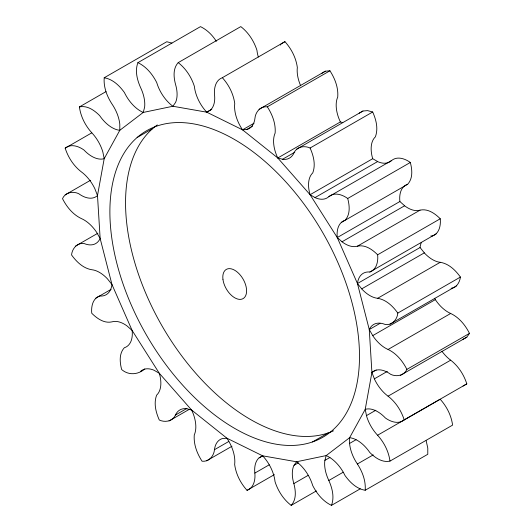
<?xml version="1.0" encoding="UTF-8"?>
<svg xmlns="http://www.w3.org/2000/svg" width="532" height="532" viewBox="0 0 532 532"><rect width="100%" height="100%" fill="white"/><g stroke="black" fill="none" stroke-linecap="round" stroke-linejoin="round"><path stroke-width="0.8" d="M171.929 43.119L166.789 41.735L104.212 77.765C103.454 87.148 106.972 96.279 112.006 104.039A28.841 16.632 60.1 0 1 119.8 124.162L119.8 130.307L104.199 158.656L97.496 195.55L100.142 238.469L111.959 284.487L132.142 330.478L159.314 373.304L191.626 410.039L226.871 438.188L262.648 455.831L296.524 461.769L326.183 455.585L349.61 437.71L365.211 409.367L371.915 372.473L369.268 329.554L357.451 283.529L337.268 237.545L310.096 194.719L277.784 157.977L242.539 129.828L206.762 112.186L172.887 106.254L143.228 112.438L119.8 130.307A28.841 16.638 60.1 0 1 99.604 115.544C94.357 110.31 87.221 105.19 79.408 106.932C80.711 116.601 85.293 125.592 91.803 132.794A28.841 16.638 60.1 0 1 102.829 151.919L104.199 158.656A28.841 16.638 60.1 0 1 84.003 150.044C78.696 146.207 70.823 143.427 65.183 148.169C68.149 157.405 73.629 165.884 81.336 171.856A28.841 16.638 60.1 0 1 94.842 188.687L97.496 195.55A28.841 16.638 60.1 0 1 78.676 193.668C72.904 190.935 65.19 192.365 62.51 198.655C66.7 206.901 72.831 214.522 81.329 218.559A28.841 16.638 60.1 0 1 96.385 231.945L100.142 238.469A28.841 16.638 60.1 0 1 83.976 243.457C77.187 242.625 72.093 248.604 71.567 254.968C76.515 261.797 83.112 268.314 91.763 269.731A28.841 16.638 60.1 0 1 107.358 278.748L111.959 284.487A28.841 16.638 60.1 0 1 99.557 295.998C92.628 298.519 91.092 306.731 91.75 313.255C96.997 318.488 104.132 323.616 111.946 321.867A28.841 16.638 60.1 0 1 127.008 325.917L132.142 330.478A28.841 16.638 60.1 0 1 124.342 347.735C118.915 353.634 119.767 362.378 121.668 369.547C128.604 375.599 138.127 374.774 144.81 368.942M316.367 490.923L291.184 505.4C283.47 499.422 278.003 490.943 275.037 481.699A28.841 16.638 60.1 0 0 262.648 455.831L258.885 458.005A28.841 16.638 60.1 0 0 254.841 473.088C255.5 479.605 253.964 487.817 247.041 490.338C240.531 483.129 235.949 474.138 234.652 464.469A28.841 16.638 60.1 0 0 226.871 438.188L222.263 438.601A28.841 16.638 60.1 0 0 214.463 449.7C213.937 456.064 208.843 462.042 202.054 461.217C197.02 453.45 193.508 444.32 194.273 434.937A28.841 16.638 60.1 0 0 191.626 410.039L186.486 408.662A28.841 16.638 60.1 0 0 175.46 415.027C172.78 421.317 165.06 422.754 159.294 420.014C155.863 412.307 153.535 403.323 156.647 395.123A28.841 16.638 60.1 0 0 159.314 373.304L154.001 370.225A28.841 16.638 60.1 0 0 140.495 371.429M291.184 505.4C296.61 499.501 295.752 490.757 293.85 483.581A28.841 16.638 60.1 0 1 293.863 465.553L296.524 461.769A28.841 16.632 60.1 0 1 312.67 485.463C316.859 493.709 322.984 501.33 331.476 505.373C334.588 497.174 332.261 488.19 328.829 480.482A28.841 16.632 60.1 0 1 324.806 460.732L326.183 455.585A28.841 16.632 60.1 0 1 344.989 475.495C349.93 482.331 356.526 488.855 365.178 490.265C365.943 480.881 362.425 471.758 357.391 463.99A28.841 16.632 60.1 0 1 349.61 443.861L349.61 437.71A28.841 16.632 60.1 0 1 369.793 452.479C375.04 457.719 382.169 462.847 389.983 461.104L452.592 425.115C451.296 415.445 446.714 406.455 440.203 399.246L377.594 435.236A28.841 16.632 60.1 0 1 366.581 416.104L365.211 409.367A28.841 16.632 60.1 0 1 385.394 417.986C390.701 421.823 398.568 424.603 404.207 419.868L466.817 383.871C463.851 374.634 458.385 366.156 450.671 360.177A28.841 16.632 60.1 0 1 441.893 351.22M104.212 77.765C112.864 79.182 119.467 85.699 124.408 92.528A28.841 16.632 60.1 0 0 143.228 112.438L144.604 107.291A28.841 16.632 60.1 0 0 140.568 87.547C137.136 79.84 134.802 70.862 137.908 62.656C146.406 66.7 152.538 74.32 156.727 82.566A28.841 16.632 60.1 0 0 172.887 106.254L175.547 102.47A28.841 16.632 60.1 0 0 175.547 84.442C173.645 77.28 172.78 68.535 178.207 62.636C185.921 68.608 191.394 77.087 194.366 86.324A28.841 16.632 60.1 0 0 206.762 112.186L210.519 110.018A28.841 16.632 60.1 0 0 214.556 94.942C213.897 88.425 215.427 80.219 222.349 77.699C228.86 84.901 233.442 93.891 234.745 103.56A28.841 16.632 60.1 0 0 242.539 129.828L247.147 129.422A28.841 16.625 60.1 0 0 254.941 118.323C255.46 111.966 260.547 105.994 267.337 106.819C272.364 114.586 275.889 123.71 275.13 133.093A28.841 16.625 60.1 0 0 277.784 157.977L282.918 159.361A28.841 16.625 60.1 0 0 293.943 152.997C296.617 146.712 304.331 145.283 310.096 148.022C313.528 155.723 315.862 164.707 312.756 172.907A28.841 16.625 60.1 0 0 310.096 194.719L315.41 197.798A28.841 16.625 60.1 0 0 328.909 196.601C334.548 191.866 342.415 194.645 347.715 198.489C349.617 205.658 350.482 214.396 345.062 220.295A28.841 16.625 60.1 0 0 337.268 237.545L342.402 242.107A28.841 16.625 60.1 0 0 357.451 246.163C365.271 244.421 372.393 249.548 377.64 254.781C378.299 261.298 376.769 269.511 369.846 272.025A28.841 16.625 60.1 0 0 357.451 283.529L362.053 289.275A28.841 16.625 60.1 0 0 377.634 298.299C386.285 299.716 392.875 306.239 397.816 313.069C397.298 319.426 392.21 325.404 385.421 324.573A28.841 16.625 60.1 0 0 369.268 329.554L373.025 336.078A28.841 16.625 60.1 0 0 388.074 349.464C396.566 353.507 402.691 361.135 406.88 369.381C404.2 375.665 396.486 377.095 390.721 374.355A28.841 16.625 60.1 0 0 371.915 372.473L374.568 379.336A28.841 16.632 60.1 0 0 388.061 396.174C395.768 402.152 401.241 410.624 404.207 419.868M337.268 237.545L399.878 201.528L405.012 206.097A28.841 16.625 60.1 0 0 420.061 210.147C427.874 208.404 435.003 213.532 440.25 218.772C440.908 225.289 439.379 233.495 432.456 236.015A28.841 16.625 60.1 0 0 430.847 235.949M421.43 242.379A28.841 16.625 60.1 0 0 420.054 247.52L424.662 253.265A28.841 16.625 60.1 0 0 440.243 262.296C448.895 263.712 455.492 270.236 460.426 277.066C459.768 282.08 456.669 287.885 451.103 288.297M280.298 45.094L281.182 43.837L284.939 41.662C291.45 48.871 296.031 57.855 297.341 67.524A28.841 16.632 60.1 0 0 300.68 85.772M321.328 73.709L325.325 71.202L329.933 70.789C334.961 78.556 338.485 87.68 337.727 97.063A28.841 16.625 60.1 0 0 340.38 121.948L277.784 157.977M399.871 201.522A28.841 16.625 60.1 0 1 407.665 184.278C413.085 178.38 412.227 169.635 410.325 162.466C405.018 158.629 397.151 155.849 391.512 160.584L328.909 196.601M462.887 339.35L466.83 337.162L469.49 333.378C465.307 325.132 459.183 317.511 450.684 313.468A28.841 16.625 60.1 0 1 435.635 300.081L434.591 298.266M359.2 113.19L362.957 111.022L367.565 110.609L372.699 111.993C376.131 119.7 378.465 128.684 375.353 136.884A28.841 16.625 60.1 0 0 372.699 158.696L310.096 194.719M463.059 386.046L466.817 383.871M137.908 62.656L200.491 26.627C207.081 29.812 212.461 35.139 216.305 41.31M79.408 106.932L106.014 91.61M178.207 62.636L240.79 26.6C248.504 32.572 253.977 41.05 256.949 50.294A28.841 16.632 60.1 0 0 258.326 57.024M65.183 148.169L91.79 132.847M222.349 77.699L284.939 41.662M137.143 137.495L152.79 128.491M206.762 112.186L211.796 109.286M65.17 194.872L90.507 180.275M258.971 109.399L325.325 71.202M267.337 106.819L329.933 70.789M242.539 129.828L254.05 123.205M246.815 129.449L252.567 126.137M75.611 246.037L97.908 233.202M296.597 149.213L362.957 111.022M282.552 159.261L294.781 152.225M310.096 148.022L372.699 111.993M95.793 298.173L111.062 289.381M315.03 197.578L377.634 161.555M347.715 198.489L410.325 162.466M341.298 222.469L407.665 184.278M342.029 241.781L404.639 205.764M357.451 246.163L420.061 210.147M377.64 254.781L440.25 218.772M369.846 272.025L436.213 233.847M357.451 283.529L420.061 247.526M361.72 288.863L424.33 252.853M377.634 298.299L440.243 262.296M175.46 415.027L186.965 408.41M169.036 420.985L189.345 409.301M397.816 313.069L460.426 277.066M369.268 329.554L380.061 323.35M390.023 324.168L456.396 285.99M372.752 335.612L435.362 299.609M388.074 349.464L450.684 313.468M214.463 449.7L228.846 441.427M206.662 460.805L232.005 446.222M371.915 372.473L376.23 369.993M374.375 378.844L387.329 371.396M406.88 369.381L469.49 333.378M400.463 375.333L466.83 337.162M259.157 457.853L262.755 455.784M388.061 396.174L450.671 360.177M254.841 473.088L269.232 464.815M312.497 441.939A176.784 101.945 60.1 0 0 280.344 176.032A176.784 101.945 60.1 0 0 111.274 234.06A176.784 101.945 60.1 0 0 312.497 441.939L328.144 432.942M366.482 415.618L375.838 410.238M247.041 490.338L274.379 474.617M294.056 465.281L298.372 462.8M349.61 443.422L356.088 439.698M324.906 460.36L329.94 457.467M293.85 483.581L308.241 475.309M328.829 480.482L343.22 472.21M357.391 463.99L373.225 454.887M331.476 505.373L360.264 488.828M365.178 490.265L427.781 454.281L427.788 448.13L426.172 440.775M340.387 121.954L342.768 122.599M372.699 158.696L378.013 161.775A28.841 16.625 60.1 0 0 391.512 160.584M377.594 435.236C384.104 442.444 388.679 451.435 389.983 461.104M333.484 430.82A176.784 101.945 60.1 0 1 162.067 325.983A176.784 101.945 60.1 0 1 157.292 124.934M222.941 279.253A16.844 9.716 60.1 0 0 242.12 299.057A16.844 9.716 60.1 0 0 239.054 273.721A16.844 9.716 60.1 0 0 222.941 279.253"/></g></svg>
